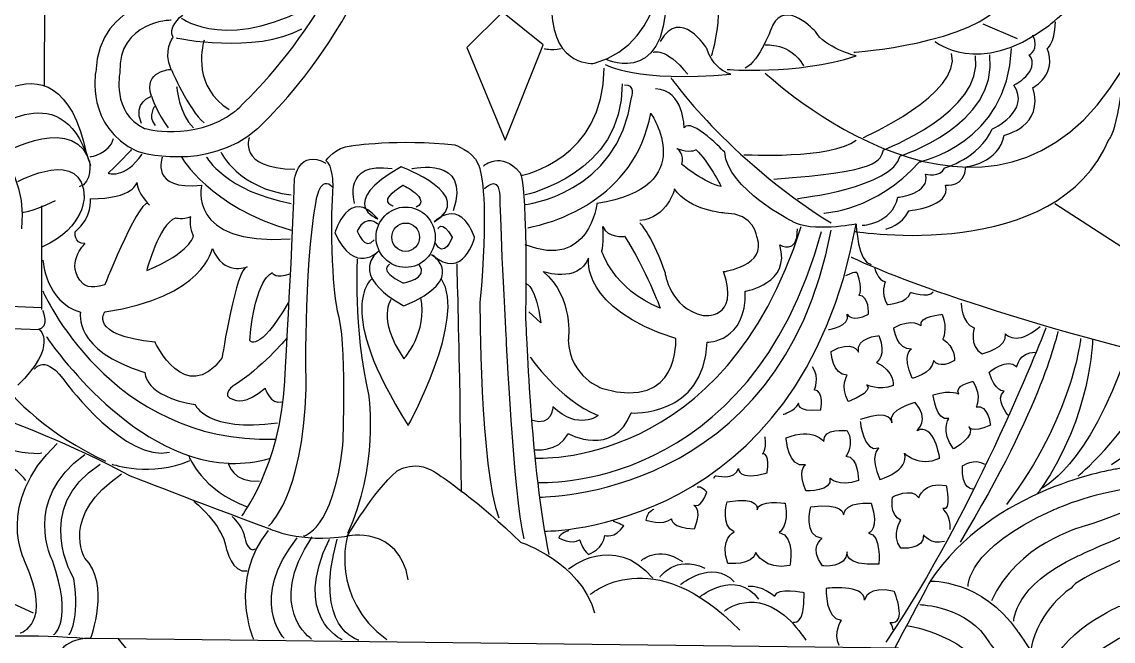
# Model space of a CAD drawing. Header units: inches. Extents: x -172 to 397, y -177 to 127.
# Drawn here: x -28.346 to -25.982, y -70.689 to -69.348 of the extents above; entities that cross this region are included whole.
import ezdxf

# ---------------------------------------------------------------- set-up
doc = ezdxf.new("R2010")
doc.units = ezdxf.units.IN
doc.header["$MEASUREMENT"] = 0

# ---------------------------------------------------------------- blocks, each defined once
blk = doc.blocks.new('TITLE BLOCK NEW 29102024')
at = {"color": 4}
for p, q in [((-528.3597, -67.133), (-528.3752, -69.4876)), ((-527.3818, -69.3266), (-527.4595, -69.4032)), ((-527.2939, -69.3978), (-527.3818, -69.3266)), ((-526.2669, -69.3847), (-526.3406, -69.353)), ((-527.4595, -69.4032), (-527.3767, -69.6038)), ((-527.3767, -69.6038), (-527.2961, -69.4033)), ((-527.2961, -69.4033), (-527.2939, -69.3978)), ((-528.3804, -69.7463), (-528.3804, -69.9707)), ((-526.1854, -69.7411), (-525.7353, -70.034)), ((-528.467, -69.9628), (-528.3804, -69.9668)), ((-528.0906, -70.8339), (-528.2148, -70.6834))]:
    blk.add_line(p, q, dxfattribs=at)
for centre, major_axis, ratio, start_param, end_param in [((-527.5707, -69.0125), (2.4749, 2.4749), 1, 5.497787, 11.780972), ((-527.5681, -69.0092), (2.4109, 2.4109), 1, 5.497787, 11.780972), ((-527.592, -69.8143), (0, 0.0654), 0.979489, 3.141593, 9.424778), ((-527.592, -69.8143), (0, 0.0307), 0.980076, 3.141593, 9.424778)]:
    blk.add_ellipse(centre, major_axis=major_axis, ratio=ratio, start_param=start_param, end_param=end_param, dxfattribs=at)
for points, knots in [([(-527.0792, -68.9596), (-527.1749, -68.9913), (-527.1749, -69.0652), (-527.1749, -69.0652), (-527.1697, -69.1366), (-527.2266, -69.1815), (-527.2266, -69.1815), (-527.2835, -69.2369), (-527.2758, -69.324), (-527.2758, -69.324), (-527.2706, -69.448), (-527.1827, -69.4375), (-527.1827, -69.4375), (-527.0223, -69.3927), (-527.0274, -69.1735), (-527.0274, -69.1735), (-527.043, -69.0969), (-527.0119, -69.0574), (-527.0119, -69.0574), (-526.9602, -68.9967), (-526.9706, -68.9596), (-526.9706, -68.9596), (-526.9706, -68.9596), (-526.9628, -68.8911), (-526.9447, -68.825), (-526.9447, -68.825), (-526.9938, -68.7618), (-527.0016, -68.7485), (-527.0016, -68.7485), (-527.0999, -68.7379), (-527.1154, -68.7353), (-527.1154, -68.7353), (-527.1206, -68.7301), (-527.1335, -68.7379), (-527.1335, -68.7379), (-527.1051, -68.8065), (-527.0223, -68.8065), (-527.0223, -68.8065), (-527.0249, -68.8172), (-527.0145, -68.833), (-527.0145, -68.833), (-527.0352, -68.9042), (-527.0352, -68.9228)], [0, 0, 0, 0, 1, 1, 1, 2, 2, 2, 3, 3, 3, 4, 4, 4, 5, 5, 5, 6, 6, 6, 7, 7, 7, 8, 8, 8, 9, 9, 9, 10, 10, 10, 11, 11, 11, 12, 12, 12, 13, 13, 13, 14, 14, 14, 14]), ([(-526.6213, -69.4137), (-526.6213, -69.4137), (-526.36, -69.3952), (-526.2954, -69.3029), (-526.2954, -69.3029), (-526.2203, -69.25), (-526.2799, -69.1022), (-526.2799, -69.1022), (-526.4092, -68.7591), (-526.4532, -68.7353)], [0, 0, 0, 0, 1, 1, 1, 2, 2, 2, 3, 3, 3, 3]), ([(-526.4454, -69.39), (-526.4454, -69.39), (-526.3523, -69.4692), (-526.2023, -69.3583), (-526.2023, -69.3583), (-526.1117, -69.2949), (-526.0549, -69.1788), (-526.0549, -69.1788), (-525.9022, -68.9386), (-525.6875, -69.1471), (-525.6875, -69.1471), (-525.4961, -69.3239), (-525.6487, -69.5325), (-525.6487, -69.5325), (-525.6875, -69.6143), (-525.6849, -69.6275), (-525.6849, -69.6275), (-525.7004, -69.6724), (-525.6513, -69.6487), (-525.6513, -69.6487), (-525.6047, -69.5958), (-525.5711, -69.6539), (-525.5711, -69.6539), (-525.5711, -69.6619), (-525.5452, -69.6619)], [0, 0, 0, 0, 1, 1, 1, 2, 2, 2, 3, 3, 3, 4, 4, 4, 5, 5, 5, 6, 6, 6, 7, 7, 7, 8, 8, 8, 8]), ([(-528.0998, -69.3443), (-528.0998, -69.3443), (-528.2148, -69.3457), (-528.2109, -69.4581), (-528.2109, -69.4581), (-528.2301, -69.5443), (-528.1573, -69.5786), (-528.1573, -69.5786), (-528.0539, -69.6091), (-527.9632, -69.543), (-527.9632, -69.543), (-527.6912, -69.3072), (-527.658, -68.9788)], [0, 0, 0, 0, 1, 1, 1, 2, 2, 2, 3, 3, 3, 4, 4, 4, 4]), ([(-528.0754, -69.293), (-528.087, -69.295), (-528.2557, -69.295), (-528.2634, -69.4566), (-528.2634, -69.4566), (-528.2864, -69.5751), (-528.1732, -69.6282), (-528.1732, -69.6282), (-528.0237, -69.6756), (-527.9125, -69.5789), (-527.9125, -69.5789), (-527.6326, -69.3266), (-527.6173, -68.9913)], [0, 0, 0, 0, 1, 1, 1, 2, 2, 2, 3, 3, 3, 4, 4, 4, 4]), ([(-526.6188, -69.8018), (-526.6188, -69.8018), (-526.1816, -69.8731), (-526.0678, -69.6012), (-526.0678, -69.6012), (-526.0419, -69.5906), (-526.0238, -69.3161), (-526.0238, -69.3161), (-526.0264, -69.0784), (-525.866, -69.06)], [0, 0, 0, 0, 1, 1, 1, 2, 2, 2, 3, 3, 3, 3]), ([(-528.1644, -69.5681), (-528.1838, -69.5219), (-528.1424, -69.5087), (-528.1424, -69.5087), (-528.1618, -69.4533), (-528.0997, -69.4507), (-528.0997, -69.4507), (-528.1178, -69.4097), (-528.0959, -69.382), (-528.0959, -69.382), (-528.1072, -69.361), (-528.0823, -69.3382), (-528.0718, -69.3299), (-528.071, -69.3293), (-528.0702, -69.3287), (-528.0696, -69.3282), (-528.0682, -69.3272), (-528.0674, -69.3266), (-528.0674, -69.3266), (-528.0881, -69.3029), (-528.0648, -69.2844), (-528.0648, -69.2844)], [0, 0, 0, 0, 1, 1, 1, 2, 2, 2, 3, 3, 3, 4, 4, 4, 5, 5, 5, 6, 6, 6, 7, 7, 7, 7]), ([(-527.1594, -69.4401), (-527.1594, -69.4401), (-527.0922, -69.4797), (-526.8878, -69.4612), (-526.8878, -69.4612), (-526.8907, -69.4606), (-526.8951, -69.4586), (-526.9065, -69.4537), (-526.9283, -69.4399), (-526.9395, -69.4058), (-526.9395, -69.4058), (-526.9964, -69.3134), (-527.0404, -69.39)], [0, 0, 0, 0, 1, 1, 1, 2, 2, 2, 3, 3, 3, 4, 4, 4, 4]), ([(-526.8955, -69.4507), (-526.8955, -69.4507), (-526.7481, -69.4639), (-526.6162, -69.4217), (-526.6162, -69.4217), (-526.686, -69.4032), (-526.7041, -69.3688), (-526.7041, -69.3688), (-526.7688, -69.2976), (-526.7972, -69.3556), (-526.7972, -69.3556), (-526.8257, -69.4349), (-526.8567, -69.448)], [0, 0, 0, 0, 1, 1, 1, 2, 2, 2, 3, 3, 3, 4, 4, 4, 4]), ([(-526.5515, -69.7965), (-526.5515, -69.7965), (-526.5153, -69.7885), (-526.5023, -69.7569), (-526.5023, -69.7569), (-526.4092, -69.749), (-526.4222, -69.7014), (-526.4222, -69.7014), (-526.3808, -69.7067), (-526.3782, -69.6619), (-526.3782, -69.6619), (-526.3057, -69.6539), (-526.2954, -69.5932), (-526.2954, -69.5932), (-526.2074, -69.5748), (-526.2333, -69.4903), (-526.2333, -69.4903), (-526.179, -69.4612), (-526.2023, -69.4058), (-526.2023, -69.4058), (-526.1868, -69.3979), (-526.1841, -69.3478)], [0, 0, 0, 0, 1, 1, 1, 2, 2, 2, 3, 3, 3, 4, 4, 4, 5, 5, 5, 6, 6, 6, 7, 7, 7, 7]), ([(-526.6032, -69.7885), (-526.6032, -69.7885), (-526.5385, -69.786), (-526.5256, -69.7278), (-526.5256, -69.7278), (-526.4532, -69.7199), (-526.4661, -69.6777), (-526.4661, -69.6777), (-526.4325, -69.6856), (-526.4248, -69.6645), (-526.4248, -69.6645), (-526.3497, -69.6434), (-526.3213, -69.58), (-526.3213, -69.58), (-526.2359, -69.5404), (-526.2747, -69.485), (-526.2747, -69.485), (-526.2152, -69.4559), (-526.241, -69.419), (-526.241, -69.419), (-526.2178, -69.4085), (-526.2333, -69.3768)], [0, 0, 0, 0, 1, 1, 1, 2, 2, 2, 3, 3, 3, 4, 4, 4, 5, 5, 5, 6, 6, 6, 7, 7, 7, 7]), ([(-526.686, -69.7621), (-526.686, -69.7621), (-526.5722, -69.7569), (-526.4791, -69.6513), (-526.4791, -69.6513), (-526.2876, -69.6117), (-526.2799, -69.4058)], [0, 0, 0, 0, 1, 1, 1, 2, 2, 2, 2]), ([(-526.7946, -69.6883), (-526.5618, -69.6724), (-526.5644, -69.6487), (-526.5567, -69.6249), (-526.5567, -69.6249), (-526.3394, -69.5431), (-526.3575, -69.4217)], [0, 0, 0, 0, 1, 1, 1, 2, 2, 2, 2]), ([(-526.7429, -69.7305), (-526.7429, -69.7305), (-526.536, -69.7067), (-526.5205, -69.6381), (-526.5205, -69.6381), (-526.3084, -69.5721), (-526.3264, -69.419)], [0, 0, 0, 0, 1, 1, 1, 2, 2, 2, 2]), ([(-527.3353, -69.7437), (-527.3353, -69.7437), (-527.1309, -69.7226), (-527.1025, -69.5114), (-527.1025, -69.5114), (-527.0921, -69.4824), (-527.118, -69.485)], [0, 0, 0, 0, 1, 1, 1, 2, 2, 2, 2]), ([(-527.2914, -70.4511), (-527.2914, -70.4511), (-526.7377, -70.4564), (-526.6162, -69.786), (-526.6162, -69.786), (-526.7145, -69.8044), (-526.7533, -69.7807), (-526.7533, -69.7807), (-526.8955, -69.7094), (-526.9007, -69.6302), (-526.9007, -69.6302), (-526.9732, -69.5536), (-526.9887, -69.5773), (-526.9887, -69.5773), (-526.9887, -69.4956), (-527.0507, -69.4929)], [0, 0, 0, 0, 1, 1, 1, 2, 2, 2, 3, 3, 3, 4, 4, 4, 5, 5, 5, 5]), ([(-527.3276, -69.7938), (-527.3276, -69.7938), (-527.2571, -69.7832), (-527.1879, -69.737), (-527.1327, -69.7001), (-527.0783, -69.6406), (-527.0611, -69.5457), (-527.0611, -69.5457), (-526.9499, -69.7067), (-527.1775, -69.7411), (-527.1775, -69.7411), (-527.1931, -69.8862), (-527.3327, -69.8308)], [0, 0, 0, 0, 1, 1, 1, 2, 2, 2, 3, 3, 3, 4, 4, 4, 4]), ([(-527.8132, -70.4617), (-527.8132, -70.4617), (-527.7492, -70.4499), (-527.7278, -70.2657), (-527.7278, -70.2657), (-527.7182, -70.036), (-527.7395, -69.9747), (-527.7395, -69.9747), (-527.7589, -69.8776), (-527.7492, -69.7014), (-527.7492, -69.7014), (-527.7492, -69.6579), (-527.7647, -69.648), (-527.7647, -69.648), (-527.7434, -69.6183), (-527.7104, -69.6163), (-527.7104, -69.6163), (-527.6075, -69.6005), (-527.4854, -69.6143), (-527.4854, -69.6143), (-527.4485, -69.6262), (-527.4349, -69.6559), (-527.4349, -69.6559), (-527.4345, -69.6566), (-527.4337, -69.6584), (-527.4332, -69.6598), (-527.4324, -69.6621), (-527.4315, -69.6652), (-527.425, -69.688), (-527.4131, -69.7599), (-527.431, -69.9548), (-527.431, -69.9548), (-527.431, -70.3171), (-527.3903, -70.4221)], [0, 0, 0, 0, 1, 1, 1, 2, 2, 2, 3, 3, 3, 4, 4, 4, 5, 5, 5, 6, 6, 6, 7, 7, 7, 8, 8, 8, 9, 9, 9, 10, 10, 10, 11, 11, 11, 11]), ([(-528.1857, -69.6242), (-528.1857, -69.6242), (-528.1974, -69.6381), (-528.2362, -69.6757), (-528.2362, -69.6757), (-528.2013, -69.6896), (-528.1625, -69.6342)], [0, 0, 0, 0, 1, 1, 1, 2, 2, 2, 2]), ([(-528.1191, -69.6407), (-528.1191, -69.6407), (-528.1476, -69.7146), (-528.0338, -69.7014), (-528.0338, -69.7014), (-528.0674, -69.8334), (-527.8423, -69.8176)], [0, 0, 0, 0, 1, 1, 1, 2, 2, 2, 2]), ([(-527.9471, -70.4182), (-527.9471, -70.4182), (-527.8637, -70.3113), (-527.854, -70.1271), (-527.854, -70.1271), (-527.8345, -69.7885), (-527.8326, -69.6876), (-527.8326, -69.6876), (-527.8229, -69.6222), (-527.7647, -69.6539)], [0, 0, 0, 0, 1, 1, 1, 2, 2, 2, 3, 3, 3, 3]), ([(-527.4233, -69.6599), (-527.4233, -69.6599), (-527.3844, -69.6262), (-527.3456, -69.6737), (-527.3456, -69.6737), (-527.3282, -69.6619), (-527.3321, -69.9905), (-527.3321, -69.9905), (-527.3204, -70.3251), (-527.2816, -70.5013)], [0, 0, 0, 0, 1, 1, 1, 2, 2, 2, 3, 3, 3, 3]), ([(-527.0042, -69.6222), (-527.0042, -69.6222), (-526.9861, -69.6355), (-526.9938, -69.6566), (-526.9938, -69.6566), (-526.9421, -69.6988), (-526.9085, -69.7041), (-526.9085, -69.7041), (-526.9369, -69.6487), (-526.9628, -69.6249), (-526.9628, -69.6249), (-526.9783, -69.6328), (-527.0042, -69.6222)], [0, 0, 0, 0, 1, 1, 1, 2, 2, 2, 3, 3, 3, 4, 4, 4, 4]), ([(-527.6522, -69.7747), (-527.6522, -69.7747), (-527.7434, -69.7411), (-527.6017, -69.6619), (-527.6017, -69.6619), (-527.4349, -69.7233), (-527.53, -69.7807), (-527.53, -69.7807), (-527.4756, -69.7253), (-527.4426, -69.8143), (-527.4426, -69.8143), (-527.4659, -69.9113), (-527.5358, -69.8519), (-527.5358, -69.8519), (-527.4524, -69.9034), (-527.5959, -69.9628), (-527.5959, -69.9628), (-527.7182, -69.9014), (-527.6503, -69.844), (-527.6503, -69.844), (-527.7026, -69.8994), (-527.7453, -69.8044), (-527.7453, -69.8044), (-527.7143, -69.7014), (-527.6522, -69.7747)], [0, 0, 0, 0, 1, 1, 1, 2, 2, 2, 3, 3, 3, 4, 4, 4, 5, 5, 5, 6, 6, 6, 7, 7, 7, 8, 8, 8, 8]), ([(-527.8889, -70.4399), (-527.8889, -70.4399), (-527.8152, -70.3785), (-527.8074, -70.143), (-527.8074, -70.143), (-527.8132, -69.8856), (-527.7861, -69.7371), (-527.7861, -69.7371), (-527.7764, -69.6737), (-527.7492, -69.7074)], [0, 0, 0, 0, 1, 1, 1, 2, 2, 2, 3, 3, 3, 3]), ([(-527.4213, -69.7094), (-527.4213, -69.7094), (-527.3942, -69.6797), (-527.3884, -69.7173), (-527.3884, -69.7173), (-527.3844, -69.8657), (-527.3747, -70.0281), (-527.3747, -70.0281), (-527.3592, -70.3686), (-527.3359, -70.4676)], [0, 0, 0, 0, 1, 1, 1, 2, 2, 2, 3, 3, 3, 3]), ([(-528.2439, -69.9173), (-528.2439, -69.9173), (-528.1605, -69.7094), (-528.1469, -69.745), (-528.1469, -69.745), (-528.1741, -69.7173), (-528.1741, -69.6956), (-528.1741, -69.6956), (-528.1799, -69.7311), (-528.275, -69.7311), (-528.275, -69.7311), (-528.2692, -69.7708), (-528.3079, -69.8024), (-528.3079, -69.8024), (-528.3118, -69.8282), (-528.2866, -69.8282), (-528.2866, -69.8282), (-528.3332, -69.8737), (-528.2905, -69.9153), (-528.2905, -69.9153), (-528.2769, -69.9291), (-528.2439, -69.9173)], [0, 0, 0, 0, 1, 1, 1, 2, 2, 2, 3, 3, 3, 4, 4, 4, 5, 5, 5, 6, 6, 6, 7, 7, 7, 7]), ([(-527.6192, -69.747), (-527.6192, -69.747), (-527.6561, -69.7371), (-527.5979, -69.7014), (-527.5979, -69.7014), (-527.5358, -69.7311), (-527.5688, -69.749)], [0, 0, 0, 0, 1, 1, 1, 2, 2, 2, 2]), ([(-527.0844, -69.7833), (-527.0844, -69.7833), (-527.0533, -69.8202), (-527.0301, -69.8915), (-527.0301, -69.8915), (-527.0197, -69.9681), (-526.9473, -69.9839), (-526.9473, -69.9839), (-526.8671, -69.9945), (-526.9033, -69.8889), (-526.9033, -69.8889), (-526.8076, -69.8757), (-526.8308, -69.815), (-526.8308, -69.815), (-526.836, -69.7621), (-526.9007, -69.7621), (-526.9007, -69.7621), (-526.9783, -69.7569), (-527.0094, -69.7094), (-527.0094, -69.7094), (-527.0249, -69.7727), (-527.0844, -69.778)], [0, 0, 0, 0, 1, 1, 1, 2, 2, 2, 3, 3, 3, 4, 4, 4, 5, 5, 5, 6, 6, 6, 7, 7, 7, 7]), ([(-527.6522, -69.7865), (-527.6522, -69.7865), (-527.6755, -69.7608), (-527.6968, -69.8005), (-527.6968, -69.8005), (-527.6813, -69.846), (-527.66, -69.8202)], [0, 0, 0, 0, 1, 1, 1, 2, 2, 2, 2]), ([(-528.057, -69.7701), (-528.057, -69.7701), (-528.0622, -69.7833), (-528.0518, -69.8123), (-528.0518, -69.8123), (-528.057, -69.8467), (-528.1527, -69.8862), (-528.1527, -69.8862), (-528.1269, -69.786), (-528.0906, -69.7727), (-528.0906, -69.7727), (-528.0752, -69.778), (-528.057, -69.7701)], [0, 0, 0, 0, 1, 1, 1, 2, 2, 2, 3, 3, 3, 4, 4, 4, 4]), ([(-527.5222, -69.7965), (-527.5222, -69.7965), (-527.5144, -69.7747), (-527.4912, -69.8143), (-527.4912, -69.8143), (-527.5086, -69.8638), (-527.528, -69.8262)], [0, 0, 0, 0, 1, 1, 1, 2, 2, 2, 2]), ([(-527.3146, -70.2743), (-527.3146, -70.2743), (-527.2605, -70.2822), (-527.2399, -70.2399), (-527.2399, -70.2399), (-527.1421, -70.2928), (-527.1034, -70.195), (-527.1034, -70.195), (-526.9463, -70.2057), (-526.9386, -70.042), (-526.9386, -70.042), (-526.8536, -70.042), (-526.8562, -69.9311), (-526.8562, -69.9311), (-526.7558, -69.9153), (-526.7816, -69.8308), (-526.7816, -69.8308), (-526.7429, -69.8546), (-526.7429, -69.7965)], [0, 0, 0, 0, 1, 1, 1, 2, 2, 2, 3, 3, 3, 4, 4, 4, 5, 5, 5, 6, 6, 6, 6]), ([(-527.1672, -69.844), (-527.1672, -69.844), (-527.1439, -69.9258), (-527.0404, -69.9681), (-527.0404, -69.9681), (-527.0714, -69.8836), (-527.118, -69.8123), (-527.118, -69.8123), (-527.1542, -69.8176), (-527.1646, -69.7912), (-527.1646, -69.7912), (-527.162, -69.8334), (-527.1672, -69.844)], [0, 0, 0, 0, 1, 1, 1, 2, 2, 2, 3, 3, 3, 4, 4, 4, 4]), ([(-528.2433, -69.976), (-528.2433, -69.976), (-528.2821, -70.0262), (-528.1346, -70.042), (-528.1346, -70.042), (-528.0699, -70.1819), (-527.9898, -70.0763), (-527.9898, -70.0763), (-527.9587, -69.8783), (-527.9355, -69.8783), (-527.9355, -69.8783), (-527.9872, -69.8994), (-528.0105, -69.8387), (-528.0105, -69.8387), (-528.0286, -69.9443), (-528.2433, -69.976)], [0, 0, 0, 0, 1, 1, 1, 2, 2, 2, 3, 3, 3, 4, 4, 4, 5, 5, 5, 5]), ([(-526.6265, -69.8572), (-526.6265, -69.8572), (-526.4506, -69.947), (-525.9875, -70.0657), (-525.9875, -70.0657), (-525.9177, -70.0604), (-525.9022, -70.0314), (-525.9022, -70.0314), (-525.8737, -70.0077), (-525.8272, -70.0314), (-525.8272, -70.0314), (-525.7961, -70.0472), (-525.7651, -70.0367), (-525.7651, -70.0367), (-525.7884, -70.0948), (-525.8737, -70.0921), (-525.8737, -70.0921), (-525.8737, -70.137), (-525.8944, -70.166), (-525.8944, -70.166), (-525.9669, -70.3059), (-526.0522, -70.3165), (-526.0522, -70.3165), (-526.3213, -70.3561), (-526.4558, -70.5594), (-526.4558, -70.5594), (-526.6862, -71.0009), (-526.8648, -71.2887), (-526.8962, -71.3392), (-526.9259, -71.3847), (-526.9524, -71.4226), (-526.9524, -71.4226), (-527.0016, -71.4411), (-526.9809, -71.4754), (-526.9809, -71.4754), (-527.0378, -71.4833), (-527.0119, -71.5467), (-527.0119, -71.5467), (-527.2577, -71.5862), (-527.1956, -71.7367), (-527.1956, -71.7367), (-527.2034, -71.7684), (-527.0714, -71.8925), (-527.0714, -71.8925), (-526.9513, -72.0226), (-526.8948, -72.127), (-526.8933, -72.1297), (-526.8918, -72.1325), (-526.8904, -72.1353), (-526.8904, -72.1353), (-526.8723, -72.2119), (-526.7481, -72.2277), (-526.7481, -72.2277), (-526.7145, -72.2753), (-526.6653, -72.2621)], [0, 0, 0, 0, 1, 1, 1, 2, 2, 2, 3, 3, 3, 4, 4, 4, 5, 5, 5, 6, 6, 6, 7, 7, 7, 8, 8, 8, 9, 9, 9, 10, 10, 10, 11, 11, 11, 12, 12, 12, 13, 13, 13, 14, 14, 14, 15, 15, 15, 16, 16, 16, 17, 17, 17, 18, 18, 18, 18]), ([(-528.3778, -69.8638), (-528.3778, -69.8638), (-528.372, -69.9548), (-528.2963, -69.9767), (-528.2963, -69.9767), (-528.3138, -70.0598), (-528.1566, -70.1073), (-528.1566, -70.1073), (-528.1585, -70.1588), (-528.048, -70.1766), (-528.048, -70.1766), (-528.0228, -70.238), (-527.8695, -70.2162)], [0, 0, 0, 0, 1, 1, 1, 2, 2, 2, 3, 3, 3, 4, 4, 4, 4]), ([(-527.6968, -69.8619), (-527.6968, -69.8619), (-527.7065, -70.0083), (-527.6716, -70.1588), (-527.6716, -70.1588), (-527.6503, -70.3153), (-527.7182, -70.4558)], [0, 0, 0, 0, 1, 1, 1, 2, 2, 2, 2]), ([(-527.627, -69.8737), (-527.627, -69.8737), (-527.6541, -69.8856), (-527.5979, -69.9133), (-527.5979, -69.9133), (-527.5396, -69.9054), (-527.563, -69.8737)], [0, 0, 0, 0, 1, 1, 1, 2, 2, 2, 2]), ([(-527.4814, -69.8717), (-527.4814, -69.8717), (-527.4776, -70.0024), (-527.4756, -70.1192), (-527.4717, -70.3667), (-527.4717, -70.3667), (-527.4717, -70.3667)], [0, 0, 0, 0, 1, 1, 1, 2, 2, 2, 2]), ([(-527.2939, -69.8889), (-527.2939, -69.8889), (-527.2189, -69.9153), (-527.1956, -69.8599), (-527.1956, -69.8599), (-527.2137, -69.9681), (-527.0068, -70.034), (-527.0068, -70.034), (-526.9964, -70.1898), (-527.1646, -70.1423), (-527.1646, -70.1423), (-527.237, -70.1186), (-527.2396, -70.0367), (-527.2396, -70.0367), (-527.2267, -69.9443), (-527.2939, -69.8889)], [0, 0, 0, 0, 1, 1, 1, 2, 2, 2, 3, 3, 3, 4, 4, 4, 5, 5, 5, 5]), ([(-526.576, -69.8809), (-526.576, -69.8809), (-526.5696, -69.9074), (-526.5528, -69.9113), (-526.5528, -69.9113), (-526.5644, -69.9338), (-526.5489, -69.9602), (-526.5489, -69.9602), (-526.5036, -69.9575), (-526.4984, -69.9338), (-526.4984, -69.9338), (-526.4597, -69.947), (-526.4493, -69.9325)], [0, 0, 0, 0, 1, 1, 1, 2, 2, 2, 3, 3, 3, 4, 4, 4, 4]), ([(-527.8462, -69.9568), (-527.9122, -70.0677), (-527.9296, -70.038), (-527.9296, -70.038), (-527.918, -69.9014), (-527.8811, -69.8915), (-527.8811, -69.8915), (-527.8811, -69.8915), (-527.8734, -69.9054), (-527.8423, -69.8934)], [0, 0, 0, 0, 1, 1, 1, 2, 2, 2, 3, 3, 3, 3]), ([(-527.6658, -69.9054), (-527.6658, -69.9054), (-527.7492, -69.9668), (-527.5862, -70.2222), (-527.5862, -70.2222), (-527.4582, -69.9885), (-527.5144, -69.9054)], [0, 0, 0, 0, 1, 1, 1, 2, 2, 2, 2]), ([(-526.6756, -70.0142), (-526.6756, -70.0142), (-526.6278, -70.0077), (-526.6355, -69.9813), (-526.6355, -69.9813), (-526.6265, -69.9997), (-526.589, -69.9813), (-526.589, -69.9813), (-526.5877, -69.9403), (-526.6097, -69.9403), (-526.6097, -69.9403), (-526.6006, -69.9285), (-526.6135, -69.8929), (-526.6135, -69.8929), (-526.6123, -69.8849), (-526.6394, -69.8981)], [0, 0, 0, 0, 1, 1, 1, 2, 2, 2, 3, 3, 3, 4, 4, 4, 5, 5, 5, 5]), ([(-527.3301, -69.9153), (-527.3301, -69.9153), (-527.3094, -69.9206), (-527.2991, -69.9997), (-527.2991, -69.9997), (-527.325, -69.976), (-527.325, -69.976)], [0, 0, 0, 0, 1, 1, 1, 2, 2, 2, 2]), ([(-527.6231, -69.9489), (-527.6231, -69.9489), (-527.6561, -69.9885), (-527.5959, -70.0776), (-527.5959, -70.0776), (-527.5435, -70.0202), (-527.5591, -69.945)], [0, 0, 0, 0, 1, 1, 1, 2, 2, 2, 2]), ([(-528.475, -69.9668), (-528.475, -69.9668), (-528.5041, -69.982), (-528.4847, -70.0103), (-528.4847, -70.0103), (-528.3855, -70.0142), (-528.3855, -70.0142), (-528.3855, -70.0142), (-528.3429, -70.0479), (-528.4321, -70.135)], [0, 0, 0, 0, 1, 1, 1, 2, 2, 2, 3, 3, 3, 3]), ([(-526.3885, -69.9575), (-526.3885, -69.9575), (-526.3885, -70.001), (-526.3601, -70.0103), (-526.3601, -70.0103), (-526.373, -70.0499), (-526.3432, -70.0671), (-526.3432, -70.0671), (-526.2863, -70.0526), (-526.2928, -70.0235), (-526.2928, -70.0235), (-526.2695, -70.0526), (-526.2178, -70.0077)], [0, 0, 0, 0, 1, 1, 1, 2, 2, 2, 3, 3, 3, 4, 4, 4, 4]), ([(-526.5347, -70.0103), (-526.5347, -70.0103), (-526.5269, -70.0604), (-526.4959, -70.0565), (-526.4959, -70.0565), (-526.5179, -70.0671), (-526.4946, -70.1198), (-526.4946, -70.1198), (-526.4519, -70.1106), (-526.448, -70.0816), (-526.448, -70.0816), (-526.4364, -70.1014), (-526.4027, -70.0816), (-526.4027, -70.0816), (-526.4014, -70.0499), (-526.4286, -70.0354), (-526.4286, -70.0354), (-526.417, -70.0142), (-526.4299, -69.9813), (-526.4299, -69.9813), (-526.4817, -69.9852), (-526.4752, -70.0063), (-526.4752, -70.0063), (-526.4933, -69.9878), (-526.5347, -70.0103)], [0, 0, 0, 0, 1, 1, 1, 2, 2, 2, 3, 3, 3, 4, 4, 4, 5, 5, 5, 6, 6, 6, 7, 7, 7, 8, 8, 8, 8]), ([(-528.37, -70.0301), (-528.37, -70.0301), (-528.1946, -70.294), (-527.9759, -70.304), (-527.9741, -70.3041), (-527.9723, -70.3042), (-527.9704, -70.3042), (-527.9432, -70.3049), (-527.9153, -70.3016), (-527.8869, -70.2934)], [0, 0, 0, 0, 1, 1, 1, 2, 2, 2, 3, 3, 3, 3]), ([(-527.8501, -70.034), (-527.8501, -70.034), (-527.9083, -70.1014), (-527.9607, -70.1331), (-527.9607, -70.1331), (-527.9994, -70.1588), (-527.9626, -70.1667), (-527.9626, -70.1667), (-527.9374, -70.1786), (-527.8966, -70.141), (-527.8966, -70.141), (-527.885, -70.1786), (-527.8598, -70.1707)], [0, 0, 0, 0, 1, 1, 1, 2, 2, 2, 3, 3, 3, 4, 4, 4, 4]), ([(-526.6705, -70.0618), (-526.6705, -70.0618), (-526.6679, -70.1133), (-526.6355, -70.1133), (-526.6355, -70.1133), (-526.651, -70.1357), (-526.633, -70.17), (-526.633, -70.17), (-526.5774, -70.1502), (-526.5929, -70.1343), (-526.5929, -70.1343), (-526.5683, -70.1476), (-526.536, -70.1357), (-526.536, -70.1357), (-526.5321, -70.1041), (-526.5722, -70.0856), (-526.5722, -70.0856), (-526.5489, -70.0697), (-526.567, -70.0275), (-526.567, -70.0275), (-526.6175, -70.0314), (-526.611, -70.0631), (-526.611, -70.0631), (-526.6226, -70.0354), (-526.6705, -70.0618)], [0, 0, 0, 0, 1, 1, 1, 2, 2, 2, 3, 3, 3, 4, 4, 4, 5, 5, 5, 6, 6, 6, 7, 7, 7, 8, 8, 8, 8]), ([(-526.104, -70.0367), (-526.104, -70.0367), (-526.1065, -70.2006), (-526.2152, -70.3585), (-526.217, -70.3609), (-526.2187, -70.3635), (-526.2206, -70.366), (-526.2214, -70.3671), (-526.2221, -70.3682), (-526.223, -70.3693)], [0, 0, 0, 0, 1, 1, 1, 2, 2, 2, 3, 3, 3, 3]), ([(-528.3959, -70.1001), (-528.3959, -70.1001), (-528.3726, -70.0631), (-528.326, -70.1318), (-528.326, -70.1318), (-528.1967, -70.3033), (-528.1036, -70.2796)], [0, 0, 0, 0, 1, 1, 1, 2, 2, 2, 2]), ([(-526.2863, -70.2004), (-526.2863, -70.2004), (-526.3174, -70.1647), (-526.2954, -70.1476), (-526.2954, -70.1476), (-526.3161, -70.1502), (-526.3277, -70.1066), (-526.3277, -70.1066), (-526.2876, -70.0737), (-526.2682, -70.0948), (-526.2682, -70.0948), (-526.2631, -70.0631), (-526.2281, -70.0631)], [0, 0, 0, 0, 1, 1, 1, 2, 2, 2, 3, 3, 3, 4, 4, 4, 4]), ([(-526.135, -70.331), (-526.135, -70.331), (-526.0419, -70.2578), (-525.9546, -70.0994), (-525.9546, -70.0994), (-525.9158, -70.0579), (-525.8731, -70.0637), (-525.8731, -70.0637), (-525.941, -70.0954), (-525.9293, -70.1469), (-525.9293, -70.1469), (-525.9216, -70.2182), (-526.0632, -70.3073)], [0, 0, 0, 0, 1, 1, 1, 2, 2, 2, 3, 3, 3, 4, 4, 4, 4]), ([(-527.3224, -70.0737), (-527.3224, -70.0737), (-527.2603, -70.166), (-527.1749, -70.2004), (-527.1749, -70.2004), (-527.2163, -70.2347), (-527.2732, -70.1818), (-527.2732, -70.1818), (-527.2732, -70.2267), (-527.3198, -70.2109)], [0, 0, 0, 0, 1, 1, 1, 2, 2, 2, 3, 3, 3, 3]), ([(-526.7739, -70.1977), (-526.7739, -70.1977), (-526.7507, -70.1925), (-526.7403, -70.174), (-526.7403, -70.174), (-526.7507, -70.1925), (-526.6925, -70.1885), (-526.6925, -70.1885), (-526.6847, -70.1463), (-526.7067, -70.145), (-526.7067, -70.145), (-526.6938, -70.1198), (-526.7106, -70.0948)], [0, 0, 0, 0, 1, 1, 1, 2, 2, 2, 3, 3, 3, 4, 4, 4, 4]), ([(-529.3673, -70.1331), (-529.3673, -70.1331), (-529.8484, -70.3865), (-529.3556, -70.6834), (-529.3556, -70.6834), (-529.1383, -70.7904), (-528.7775, -70.7033), (-528.7775, -70.7033), (-528.4942, -70.6636), (-528.2847, -70.6834)], [0, 0, 0, 0, 1, 1, 1, 2, 2, 2, 3, 3, 3, 3]), ([(-529.3945, -70.3139), (-529.3945, -70.3139), (-529.3634, -70.3113), (-529.3013, -70.2611), (-529.3013, -70.2611), (-529.2159, -70.195), (-529.1564, -70.1818), (-529.1564, -70.1818), (-529.0349, -70.1318), (-528.9133, -70.137), (-528.9133, -70.137), (-528.7244, -70.1265), (-528.6442, -70.1555), (-528.6442, -70.1555), (-528.4528, -70.1898), (-528.1915, -70.3298), (-528.1915, -70.3298), (-528.0441, -70.3878), (-527.8863, -70.4459), (-527.8863, -70.4459), (-527.8216, -70.4776), (-527.7182, -70.4617), (-527.7182, -70.4617), (-527.6612, -70.364), (-527.6121, -70.3218), (-527.6121, -70.3218), (-527.5681, -70.2901), (-527.5189, -70.3298), (-527.5189, -70.3298), (-527.431, -70.3878), (-527.3431, -70.4749), (-527.3431, -70.4749), (-527.2137, -70.5171), (-527.1827, -70.628)], [0, 0, 0, 0, 1, 1, 1, 2, 2, 2, 3, 3, 3, 4, 4, 4, 5, 5, 5, 6, 6, 6, 7, 7, 7, 8, 8, 8, 9, 9, 9, 10, 10, 10, 11, 11, 11, 11]), ([(-525.8737, -70.1238), (-525.8737, -70.1238), (-525.5297, -70.2057), (-525.6952, -70.6227), (-525.6952, -70.6227), (-525.7341, -70.7125), (-525.9436, -70.8735), (-525.9436, -70.8735), (-526.4713, -71.3011), (-526.686, -71.5203), (-526.686, -71.5203), (-526.6369, -71.5889), (-526.6886, -71.6047), (-526.6886, -71.6047), (-526.6731, -71.6654), (-526.7662, -71.6945)], [0, 0, 0, 0, 1, 1, 1, 2, 2, 2, 3, 3, 3, 4, 4, 4, 5, 5, 5, 5]), ([(-526.4493, -70.1555), (-526.4493, -70.1555), (-526.4428, -70.2149), (-526.4156, -70.207), (-526.4156, -70.207), (-526.4338, -70.2347), (-526.4053, -70.2729), (-526.4053, -70.2729), (-526.3549, -70.2452), (-526.3717, -70.2242), (-526.3717, -70.2242), (-526.3678, -70.2413), (-526.3252, -70.2215), (-526.3252, -70.2215), (-526.3303, -70.1753), (-526.3562, -70.1819), (-526.3562, -70.1819), (-526.3432, -70.1621), (-526.3627, -70.1265), (-526.3627, -70.1265), (-526.4053, -70.1357), (-526.3937, -70.1542), (-526.3937, -70.1542), (-526.4066, -70.1436), (-526.4493, -70.1555)], [0, 0, 0, 0, 1, 1, 1, 2, 2, 2, 3, 3, 3, 4, 4, 4, 5, 5, 5, 6, 6, 6, 7, 7, 7, 8, 8, 8, 8]), ([(-526.1952, -70.7844), (-526.2126, -70.6874), (-526.0477, -70.6142), (-526.0477, -70.6142), (-526.0302, -70.6142), (-525.9332, -70.539), (-525.9332, -70.539), (-525.8207, -70.4439), (-525.8188, -70.3745), (-525.8188, -70.3745), (-525.7967, -70.2308), (-525.8608, -70.1719), (-525.8771, -70.1594), (-525.8795, -70.1576), (-525.8808, -70.1568), (-525.8808, -70.1568), (-525.8808, -70.1568), (-525.7703, -70.1885), (-525.7935, -70.4142), (-525.7935, -70.4142), (-525.7993, -70.4934), (-525.8808, -70.5567), (-525.8808, -70.5567), (-525.9352, -70.6201), (-526.0167, -70.6676), (-526.0167, -70.6676), (-526.1447, -70.729), (-526.1893, -70.8102)], [0, 0, 0, 0, 1, 1, 1, 2, 2, 2, 3, 3, 3, 4, 4, 4, 5, 5, 5, 6, 6, 6, 7, 7, 7, 8, 8, 8, 9, 9, 9, 9]), ([(-526.1622, -70.8774), (-526.1622, -70.8774), (-526.1603, -70.8122), (-526.0089, -70.7428), (-526.0089, -70.7428), (-525.8828, -70.6795), (-525.7935, -70.5448), (-525.7935, -70.5448), (-525.714, -70.4558), (-525.7509, -70.2836), (-525.7509, -70.2836), (-525.7745, -70.1918), (-525.8771, -70.1594), (-525.8771, -70.1594), (-525.6888, -70.2102), (-525.7082, -70.43), (-525.7082, -70.43), (-525.7217, -70.5408), (-525.7877, -70.5884), (-525.7877, -70.5884), (-525.8828, -70.6854), (-525.9332, -70.7211), (-525.9332, -70.7211), (-526.1563, -70.8676), (-526.1447, -70.9013)], [0, 0, 0, 0, 1, 1, 1, 2, 2, 2, 3, 3, 3, 4, 4, 4, 5, 5, 5, 6, 6, 6, 7, 7, 7, 8, 8, 8, 8]), ([(-526.6071, -70.2135), (-526.6071, -70.2135), (-526.6006, -70.2836), (-526.567, -70.2703), (-526.567, -70.2703), (-526.589, -70.2888), (-526.5644, -70.339), (-526.5644, -70.339), (-526.4997, -70.3205), (-526.5114, -70.2822), (-526.5114, -70.2822), (-526.4803, -70.3139), (-526.4351, -70.2928), (-526.4351, -70.2928), (-526.4467, -70.2149), (-526.4842, -70.2334), (-526.4842, -70.2334), (-526.4558, -70.2083), (-526.4881, -70.1727), (-526.4881, -70.1727), (-526.5515, -70.1872), (-526.5385, -70.2162), (-526.5385, -70.2162), (-526.5386, -70.1845), (-526.6071, -70.2095)], [0, 0, 0, 0, 1, 1, 1, 2, 2, 2, 3, 3, 3, 4, 4, 4, 5, 5, 5, 6, 6, 6, 7, 7, 7, 8, 8, 8, 8]), ([(-526.2747, -70.6459), (-526.2747, -70.6459), (-526.2747, -70.5686), (-526.1369, -70.5053), (-526.1369, -70.5053), (-526.0477, -70.4637), (-525.9662, -70.434), (-525.9662, -70.434), (-525.875, -70.4142), (-525.877, -70.2696), (-525.877, -70.2696), (-525.8731, -70.2465), (-525.8944, -70.166), (-525.8944, -70.166), (-525.8498, -70.2558), (-525.8673, -70.3607), (-525.8673, -70.3607), (-525.8983, -70.4479), (-525.9837, -70.4894), (-525.9837, -70.4894), (-526.1408, -70.5528), (-526.1505, -70.5745), (-526.1505, -70.5745), (-526.2203, -70.6181), (-526.2378, -70.7071)], [0, 0, 0, 0, 1, 1, 1, 2, 2, 2, 3, 3, 3, 4, 4, 4, 5, 5, 5, 6, 6, 6, 7, 7, 7, 8, 8, 8, 8]), ([(-526.7675, -70.2492), (-526.7675, -70.2492), (-526.7649, -70.3153), (-526.7261, -70.3073), (-526.7261, -70.3073), (-526.7442, -70.3218), (-526.7248, -70.364), (-526.7248, -70.364), (-526.6653, -70.3653), (-526.6731, -70.3363), (-526.6731, -70.3363), (-526.655, -70.3561), (-526.611, -70.3416), (-526.611, -70.3416), (-526.611, -70.2888), (-526.6381, -70.2888), (-526.6381, -70.2888), (-526.6188, -70.2624), (-526.6355, -70.2334), (-526.6355, -70.2334), (-526.6899, -70.2267), (-526.686, -70.2571), (-526.686, -70.2571), (-526.7093, -70.2242), (-526.7675, -70.2492)], [0, 0, 0, 0, 1, 1, 1, 2, 2, 2, 3, 3, 3, 4, 4, 4, 5, 5, 5, 6, 6, 6, 7, 7, 7, 8, 8, 8, 8]), ([(-526.3736, -70.5706), (-526.3736, -70.5706), (-526.3775, -70.4894), (-526.1913, -70.4062), (-526.1913, -70.4062), (-526.1078, -70.3667), (-526.0108, -70.3568), (-526.0108, -70.3568), (-525.908, -70.3113), (-525.9391, -70.236), (-525.9391, -70.236), (-525.8731, -70.3171), (-525.9856, -70.3805), (-525.9856, -70.3805), (-526.007, -70.4043), (-526.1273, -70.4419), (-526.1273, -70.4419), (-526.2689, -70.4796), (-526.3232, -70.6022)], [0, 0, 0, 0, 1, 1, 1, 2, 2, 2, 3, 3, 3, 4, 4, 4, 5, 5, 5, 6, 6, 6, 6]), ([(-528.4146, -70.341), (-528.4146, -70.341), (-528.4554, -70.2874), (-528.5602, -70.2479), (-528.5602, -70.2479), (-528.4146, -70.2894), (-528.3797, -70.2816)], [0, 0, 0, 0, 1, 1, 1, 2, 2, 2, 2]), ([(-526.924, -70.3363), (-526.924, -70.3363), (-526.9214, -70.331), (-526.9214, -70.331), (-526.9214, -70.331), (-526.8774, -70.3416), (-526.8709, -70.3153), (-526.8709, -70.3153), (-526.8735, -70.343), (-526.8089, -70.3245), (-526.8089, -70.3245), (-526.8011, -70.2809), (-526.8192, -70.2836), (-526.8192, -70.2836), (-526.8101, -70.2809), (-526.8128, -70.2466)], [0, 0, 0, 0, 1, 1, 1, 2, 2, 2, 3, 3, 3, 4, 4, 4, 5, 5, 5, 5]), ([(-528.4269, -70.6716), (-528.4269, -70.6716), (-528.3545, -70.6529), (-528.4166, -70.517), (-528.4166, -70.517), (-528.4839, -70.3916), (-528.3467, -70.2611)], [0, 0, 0, 0, 1, 1, 1, 2, 2, 2, 2]), ([(-526.1117, -70.9329), (-526.1117, -70.9329), (-526.1001, -70.8893), (-525.9895, -70.8319), (-525.9895, -70.8319), (-525.8614, -70.7844), (-525.7121, -70.5587), (-525.7121, -70.5587), (-525.65, -70.4241), (-525.6868, -70.2736), (-525.6868, -70.2736), (-525.6092, -70.4894), (-525.7451, -70.6419), (-525.7451, -70.6419), (-525.7819, -70.7211), (-526.0904, -70.9468)], [0, 0, 0, 0, 1, 1, 1, 2, 2, 2, 3, 3, 3, 4, 4, 4, 5, 5, 5, 5]), ([(-528.3545, -70.6756), (-528.3545, -70.6756), (-528.3105, -70.6464), (-528.3571, -70.5145), (-528.3571, -70.5145), (-528.4244, -70.3852), (-528.2872, -70.2848)], [0, 0, 0, 0, 1, 1, 1, 2, 2, 2, 2]), ([(-528.3209, -70.6756), (-528.3209, -70.6756), (-528.2976, -70.6439), (-528.3105, -70.5541), (-528.3105, -70.5541), (-528.4037, -70.401), (-528.2536, -70.306)], [0, 0, 0, 0, 1, 1, 1, 2, 2, 2, 2]), ([(-526.3627, -70.36), (-526.3627, -70.36), (-526.3885, -70.3614), (-526.3859, -70.3099), (-526.3859, -70.3099), (-526.3588, -70.2914), (-526.3381, -70.306)], [0, 0, 0, 0, 1, 1, 1, 2, 2, 2, 2]), ([(-528.2743, -70.6836), (-528.2743, -70.6836), (-528.2304, -70.5647), (-528.2872, -70.5093), (-528.2872, -70.5093), (-528.3416, -70.4169), (-528.2071, -70.3271)], [0, 0, 0, 0, 1, 1, 1, 2, 2, 2, 2]), ([(-527.0546, -70.4037), (-527.0546, -70.4037), (-527.0702, -70.4102), (-527.0714, -70.4274), (-527.0714, -70.4274), (-527.0352, -70.4393), (-527.0158, -70.4247), (-527.0158, -70.4247), (-527.0171, -70.4445), (-526.9666, -70.4459), (-526.9666, -70.4459), (-526.9473, -70.4075), (-526.9679, -70.3944), (-526.9679, -70.3944), (-526.9524, -70.4037), (-526.9395, -70.3667), (-526.9395, -70.3667), (-526.9524, -70.3522), (-526.9602, -70.3561)], [0, 0, 0, 0, 1, 1, 1, 2, 2, 2, 3, 3, 3, 4, 4, 4, 5, 5, 5, 6, 6, 6, 6]), ([(-526.4248, -70.4736), (-526.4545, -70.4815), (-526.47, -70.4591), (-526.47, -70.4591), (-526.4674, -70.4921), (-526.5192, -70.4881), (-526.5192, -70.4881), (-526.5411, -70.4578), (-526.5192, -70.4274), (-526.5192, -70.4274), (-526.545, -70.4155), (-526.5373, -70.3772), (-526.5373, -70.3772), (-526.5373, -70.3772), (-526.4959, -70.3548), (-526.4803, -70.3785), (-526.4803, -70.3785), (-526.47, -70.3429), (-526.4209, -70.3521), (-526.4209, -70.3521), (-526.4092, -70.4075), (-526.4286, -70.4023), (-526.4286, -70.4023), (-526.4105, -70.4182), (-526.4131, -70.4472)], [0, 0, 0, 0, 1, 1, 1, 2, 2, 2, 3, 3, 3, 4, 4, 4, 5, 5, 5, 6, 6, 6, 7, 7, 7, 8, 8, 8, 8]), ([(-526.8955, -70.3878), (-526.8955, -70.3878), (-526.9111, -70.4406), (-526.88, -70.4524), (-526.88, -70.4524), (-526.9123, -70.4669), (-526.8942, -70.5211), (-526.8942, -70.5211), (-526.8399, -70.5263), (-526.8334, -70.4973), (-526.8334, -70.4973), (-526.8141, -70.537), (-526.7597, -70.5251), (-526.7597, -70.5251), (-526.7468, -70.4617), (-526.783, -70.4538), (-526.783, -70.4538), (-526.7597, -70.4406), (-526.7701, -70.3904), (-526.7701, -70.3904), (-526.8283, -70.3825), (-526.8308, -70.4049), (-526.8308, -70.4049), (-526.8231, -70.3733), (-526.8955, -70.3878)], [0, 0, 0, 0, 1, 1, 1, 2, 2, 2, 3, 3, 3, 4, 4, 4, 5, 5, 5, 6, 6, 6, 7, 7, 7, 8, 8, 8, 8]), ([(-528.0506, -70.3865), (-528.0506, -70.3865), (-527.9885, -70.4354), (-527.9807, -70.4881), (-527.9807, -70.4881), (-527.9678, -70.5435), (-527.9355, -70.537)], [0, 0, 0, 0, 1, 1, 1, 2, 2, 2, 2]), ([(-526.7145, -70.3984), (-526.7145, -70.3984), (-526.7313, -70.463), (-526.6899, -70.4669), (-526.6899, -70.4669), (-526.7196, -70.4868), (-526.6886, -70.5263), (-526.6886, -70.5263), (-526.6368, -70.5316), (-526.6355, -70.496), (-526.6355, -70.496), (-526.6433, -70.5277), (-526.567, -70.5224), (-526.567, -70.5224), (-526.5605, -70.4577), (-526.589, -70.4551), (-526.589, -70.4551), (-526.5644, -70.4472), (-526.5838, -70.3904), (-526.5838, -70.3904), (-526.6407, -70.3852), (-526.6433, -70.4155), (-526.6433, -70.4155), (-526.6446, -70.3878), (-526.7145, -70.3984)], [0, 0, 0, 0, 1, 1, 1, 2, 2, 2, 3, 3, 3, 4, 4, 4, 5, 5, 5, 6, 6, 6, 7, 7, 7, 8, 8, 8, 8]), ([(-527.9678, -70.4195), (-527.9678, -70.4195), (-527.9471, -70.4379), (-527.9419, -70.4591), (-527.9419, -70.4591), (-527.9355, -70.5), (-527.9174, -70.4894)], [0, 0, 0, 0, 1, 1, 1, 2, 2, 2, 2]), ([(-527.5862, -70.5563), (-527.6067, -70.438), (-527.7182, -70.4617), (-527.7182, -70.4617), (-527.7182, -70.4617), (-527.757, -70.5942), (-527.6328, -70.6861)], [0, 0, 0, 0, 1, 1, 1, 2, 2, 2, 2]), ([(-527.2383, -70.4499), (-527.2383, -70.4499), (-527.2577, -70.4551), (-527.2603, -70.4656), (-527.2603, -70.4656), (-527.2318, -70.4815), (-527.215, -70.4696), (-527.215, -70.4696), (-527.2098, -70.4908), (-527.1956, -70.5013), (-527.1956, -70.5013), (-527.162, -70.4881), (-527.1607, -70.4604), (-527.1607, -70.4604), (-527.1387, -70.4683), (-527.1193, -70.4392), (-527.1193, -70.4392), (-527.1387, -70.43), (-527.1426, -70.43)], [0, 0, 0, 0, 1, 1, 1, 2, 2, 2, 3, 3, 3, 4, 4, 4, 5, 5, 5, 6, 6, 6, 6]), ([(-526.752, -70.6478), (-526.752, -70.6478), (-526.7274, -70.6584), (-526.7287, -70.5845), (-526.7287, -70.5845), (-526.7882, -70.5725), (-526.7934, -70.5924), (-526.7934, -70.5924), (-526.8205, -70.5673), (-526.8503, -70.5712)], [0, 0, 0, 0, 1, 1, 1, 2, 2, 2, 3, 3, 3, 3]), ([(-526.536, -70.6649), (-526.5373, -70.6557), (-526.5424, -70.6491), (-526.5424, -70.6491), (-526.5036, -70.6531), (-526.5334, -70.5818), (-526.5334, -70.5818), (-526.5903, -70.5673), (-526.598, -70.6003), (-526.598, -70.6003), (-526.598, -70.5647), (-526.6809, -70.5752), (-526.6809, -70.5752), (-526.6809, -70.5752), (-526.6834, -70.6426), (-526.6485, -70.6439), (-526.6485, -70.6439), (-526.6666, -70.6716), (-526.6537, -70.698)], [0, 0, 0, 0, 1, 1, 1, 2, 2, 2, 3, 3, 3, 4, 4, 4, 5, 5, 5, 6, 6, 6, 6]), ([(-526.4558, -70.5594), (-526.4558, -70.5594), (-526.3426, -70.5548), (-526.2669, -70.6676), (-526.2669, -70.6676), (-526.2087, -70.7408), (-526.1913, -70.8181), (-526.1913, -70.8181), (-526.1641, -70.931), (-526.0691, -70.9645)], [0, 0, 0, 0, 1, 1, 1, 2, 2, 2, 3, 3, 3, 3]), ([(-526.9013, -70.624), (-526.9013, -70.624), (-526.8354, -70.5686), (-526.7578, -70.6459), (-526.7578, -70.6459), (-526.7364, -70.6696), (-526.7248, -70.6874)], [0, 0, 0, 0, 1, 1, 1, 2, 2, 2, 2]), ([(-526.4784, -70.6102), (-526.4784, -70.6102), (-526.3736, -70.6122), (-526.3271, -70.6933), (-526.3271, -70.6933), (-526.2902, -70.735), (-526.2436, -70.8379), (-526.2436, -70.8379), (-526.1952, -70.9705), (-526.1098, -70.9982)], [0, 0, 0, 0, 1, 1, 1, 2, 2, 2, 3, 3, 3, 3]), ([(-526.5055, -70.6557), (-526.5055, -70.6557), (-526.3639, -70.6756), (-526.3213, -70.7824), (-526.3213, -70.7824), (-526.2883, -70.8834), (-526.2359, -70.9348), (-526.2359, -70.9348), (-526.2068, -70.9765), (-526.1408, -71.024)], [0, 0, 0, 0, 1, 1, 1, 2, 2, 2, 3, 3, 3, 3]), ([(-526.5243, -70.7046), (-526.5243, -70.7046), (-528.2741, -70.6836), (-528.2741, -70.6836), (-528.2741, -70.6836), (-528.2847, -70.6834), (-528.2847, -70.6834), (-528.2847, -70.6834), (-528.3584, -70.6874), (-528.3467, -70.7508), (-528.3467, -70.7508), (-528.3274, -71.1744), (-528.3662, -71.313), (-528.3662, -71.313), (-528.4088, -71.412), (-528.502, -71.4159), (-528.502, -71.4159), (-528.4399, -71.4793), (-528.4244, -71.5268), (-528.4244, -71.5268), (-528.339, -71.6456), (-528.2148, -71.5822), (-528.2148, -71.5822), (-528.1256, -71.5387), (-528.1023, -71.5981), (-528.1023, -71.5981), (-528.079, -71.6813), (-528.2032, -71.6813), (-528.2032, -71.6813), (-528.2692, -71.6496), (-528.2847, -71.6614), (-528.2847, -71.6614), (-528.3235, -71.6654), (-528.2885, -71.7051), (-528.2885, -71.7051), (-527.9277, -72.0693), (-527.1089, -71.8556)], [0, 0, 0, 0, 1, 1, 1, 2, 2, 2, 3, 3, 3, 4, 4, 4, 5, 5, 5, 6, 6, 6, 7, 7, 7, 8, 8, 8, 9, 9, 9, 10, 10, 10, 11, 11, 11, 12, 12, 12, 12])]:
    blk.add_open_spline(points, degree=3, knots=knots, dxfattribs=at)
for points in [[(-526.9291, -69.4217), (-526.9291, -69.4217), (-526.8774, -69.258), (-526.9628, -69.1999)], [(-527.03, -69.2474), (-527.0089, -69.4982), (-527.1568, -69.4295), (-527.1568, -69.4295)], [(-528.0777, -69.3398), (-528.0777, -69.3398), (-527.9716, -69.419), (-527.775, -69.3002)], [(-528.5718, -69.5791), (-528.5718, -69.5791), (-528.3466, -69.3268), (-528.2834, -69.6342)], [(-528.0887, -69.3827), (-528.0887, -69.3827), (-527.918, -69.4183), (-527.8171, -69.3629)], [(-528.0286, -69.3873), (-528.0338, -69.4085), (-528.0518, -69.4876), (-527.9743, -69.5378)], [(-527.2914, -69.4058), (-527.2914, -69.4058), (-527.2797, -69.4097), (-527.2551, -69.4058)], [(-527.0559, -69.4137), (-527.0559, -69.4137), (-527.0301, -69.4005), (-526.9809, -69.4612)], [(-526.8128, -69.3978), (-526.8128, -69.3978), (-526.7584, -69.3926), (-526.73, -69.4427)], [(-526.6006, -69.5985), (-526.6006, -69.5985), (-526.3859, -69.5034), (-526.4092, -69.4163)], [(-528.5097, -69.5979), (-528.5097, -69.5979), (-528.3402, -69.4499), (-528.2782, -69.6487)], [(-528.0997, -69.4507), (-528.0997, -69.4507), (-528.0622, -69.5378), (-528.0286, -69.5668)], [(-527.3405, -69.6804), (-527.3405, -69.6804), (-527.162, -69.646), (-527.162, -69.448)], [(-526.8128, -69.4589), (-526.8128, -69.4589), (-526.3196, -69.9225), (-526.0393, -69.4507)], [(-527.0171, -69.4692), (-527.0171, -69.4692), (-526.8981, -69.6407), (-526.6705, -69.7833)], [(-528.0881, -69.4876), (-528.0881, -69.4876), (-528.0829, -69.5483), (-528.0518, -69.5773)], [(-527.1231, -69.4824), (-527.1206, -69.6777), (-527.3327, -69.7226), (-527.3327, -69.7226)], [(-528.1424, -69.5087), (-528.1424, -69.5087), (-528.1295, -69.5483), (-528.1062, -69.5773)], [(-528.4645, -69.6329), (-528.4645, -69.6329), (-528.3024, -69.5397), (-528.2743, -69.6592)], [(-528.1346, -69.5299), (-528.1346, -69.5299), (-528.1527, -69.551), (-528.1346, -69.5721)], [(-528.5679, -69.5728), (-528.5679, -69.5728), (-528.4047, -69.615), (-528.4244, -69.7965)], [(-528.4321, -69.6936), (-528.4321, -69.6936), (-528.2885, -69.6163), (-528.2885, -69.7291)], [(-528.275, -69.6401), (-528.275, -69.6401), (-528.2342, -69.6342), (-528.2245, -69.6005)], [(-527.9303, -69.5985), (-527.9303, -69.5985), (-527.9587, -69.6645), (-527.832, -69.6671)], [(-526.8593, -69.6355), (-526.8593, -69.6355), (-526.6679, -69.646), (-526.6162, -69.6038)], [(-528.0777, -69.6407), (-528.0777, -69.6407), (-528.0156, -69.749), (-527.8398, -69.7992)], [(-528.0234, -69.6407), (-528.0234, -69.6407), (-527.982, -69.7146), (-527.8398, -69.7411)], [(-527.9923, -69.6302), (-527.9923, -69.6302), (-527.9536, -69.7094), (-527.8398, -69.7226)], [(-527.5784, -69.6658), (-527.5784, -69.6658), (-527.4485, -69.6362), (-527.4892, -69.7569)], [(-528.2769, -69.6487), (-528.2769, -69.6487), (-528.2701, -69.6975), (-528.2989, -69.7054)], [(-527.7026, -69.7411), (-527.7026, -69.7411), (-527.7298, -69.648), (-527.6211, -69.6658)], [(-528.4225, -69.7602), (-528.4225, -69.7602), (-528.4091, -69.7623), (-528.3506, -69.7351)], [(-528.2885, -69.7239), (-528.2885, -69.7239), (-528.2832, -69.7912), (-528.3797, -69.8361)], [(-526.6162, -69.786), (-526.6162, -69.786), (-526.6123, -69.8697), (-526.5832, -69.8737)], [(-527.312, -70.2928), (-527.312, -70.2928), (-526.9007, -70.3191), (-526.7351, -69.7912)], [(-527.3043, -70.3455), (-527.3043, -70.3455), (-526.8464, -70.372), (-526.6912, -69.8018)], [(-527.3017, -70.3772), (-527.3017, -70.3772), (-526.7791, -70.3825), (-526.6705, -69.7992)], [(-528.3778, -69.9311), (-528.3778, -69.9311), (-528.2342, -70.2617), (-527.8753, -70.2519)], [(-528.3787, -69.972), (-528.3787, -69.972), (-528.3613, -70.0102), (-528.3898, -70.0149)], [(-528.5369, -70.0103), (-528.5369, -70.0103), (-528.4865, -70.1845), (-528.242, -70.2994)], [(-526.2048, -70.0103), (-526.2048, -70.0103), (-526.3575, -70.4062), (-526.5515, -70.6913)], [(-526.179, -70.0182), (-526.179, -70.0182), (-526.2108, -70.1777), (-526.3911, -70.4749)], [(-526.1298, -70.034), (-526.1298, -70.034), (-526.1479, -70.2057), (-526.2902, -70.393)], [(-526.0283, -70.0598), (-526.1137, -70.3153), (-526.2152, -70.3585), (-526.2152, -70.3585)], [(-528.2277, -70.306), (-528.2277, -70.306), (-528.1424, -70.335), (-528.0596, -70.2981)], [(-528.0615, -70.2894), (-528.0615, -70.2894), (-528.0324, -70.3627), (-527.9355, -70.3984)], [(-527.9759, -70.304), (-527.9759, -70.304), (-527.9665, -70.3468), (-527.9083, -70.3429)], [(-527.9212, -70.6848), (-527.9212, -70.6848), (-527.9768, -70.5567), (-527.8889, -70.4499)], [(-527.8553, -70.6834), (-527.8553, -70.6834), (-527.9329, -70.5979), (-527.8268, -70.4656)], [(-527.7957, -70.6848), (-527.7957, -70.6848), (-527.8966, -70.6174), (-527.7945, -70.463)], [(-527.7298, -70.6861), (-527.7298, -70.6861), (-527.8398, -70.6355), (-527.757, -70.4683)], [(-527.6936, -70.6874), (-527.6936, -70.6874), (-527.7945, -70.6611), (-527.7401, -70.4683)], [(-527.2389, -70.533), (-527.2389, -70.533), (-527.1419, -70.4518), (-527.0566, -70.5528)], [(-527.1924, -70.5884), (-527.1924, -70.5884), (-527.0585, -70.4696), (-526.8683, -70.6656)], [(-527.0818, -70.5151), (-527.0818, -70.5151), (-527.0449, -70.4796), (-526.9925, -70.5171)], [(-527.0411, -70.5508), (-527.0411, -70.5508), (-527.0081, -70.5013), (-526.9441, -70.531)], [(-526.9964, -70.5666), (-526.9964, -70.5666), (-526.9285, -70.5093), (-526.88, -70.5607)], [(-526.9537, -70.5924), (-526.9537, -70.5924), (-526.8762, -70.531), (-526.8276, -70.5983)], [(-528.5757, -70.5765), (-528.5757, -70.5765), (-528.5485, -70.5548), (-528.3991, -70.628)]]:
    blk.add_open_spline(points, degree=3, dxfattribs=at)

msp = doc.modelspace()

# ---------------------------------------------------------------- block references
at = {"color": 1}
msp.add_blockref('TITLE BLOCK NEW 29102024', (500.0778, 0), dxfattribs=at)

doc.saveas('drawing.dxf')
